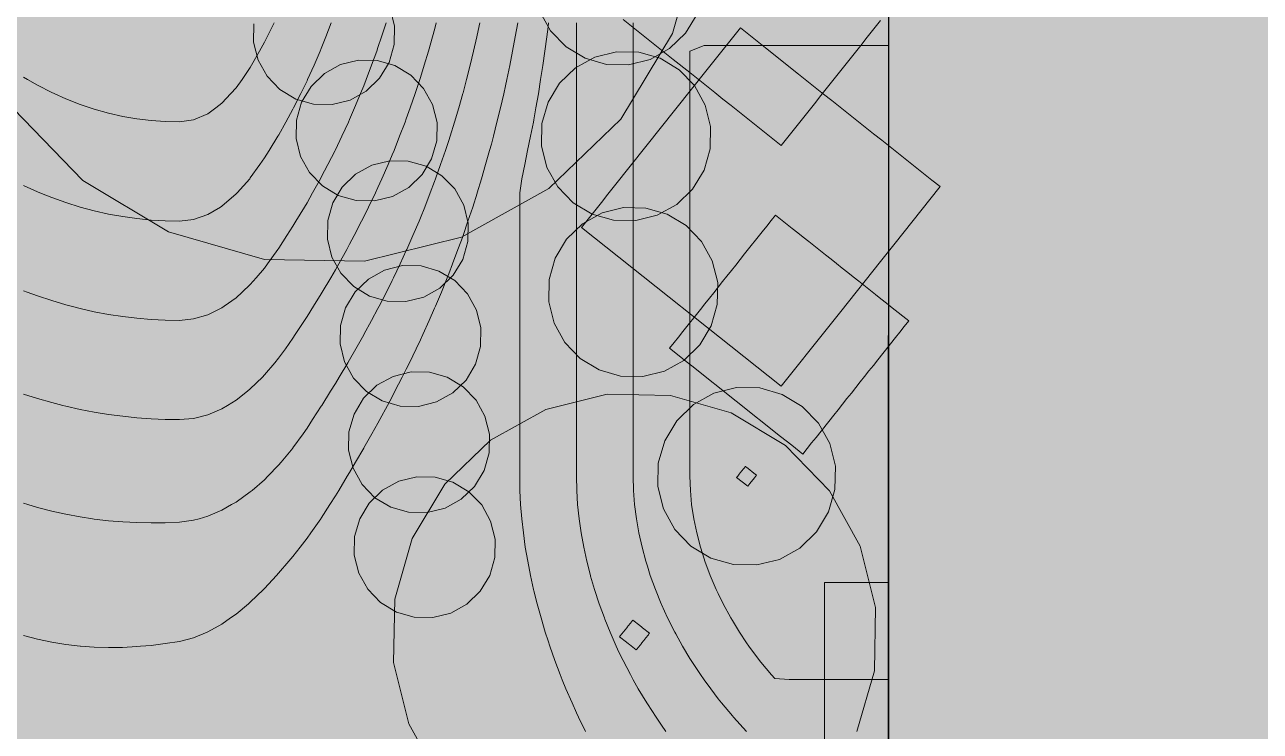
# Model space of a CAD drawing. Header units: millimetres. Extents: x -146962 to 322503, y -183624 to 284367.
# Drawn here: x 112504 to 121218, y 40599 to 45586 of the extents above; entities that cross this region are included whole.
import ezdxf

# ---------------------------------------------------------------- set-up
doc = ezdxf.new("R2010")
doc.units = ezdxf.units.MM
doc.layers.add('06_部屋の色', color=8, linetype='Continuous', lineweight=0)
doc.layers.add('30_敷地・外構', color=8, linetype='Continuous', lineweight=9)

msp = doc.modelspace()

# ---------------------------------------------------------------- hatches: boundary and pattern name
at = {"layer": '06_部屋の色', "true_color": 0xdde9cf}
msp.add_hatch(color=8, dxfattribs=at).paths.add_polyline_path([(83510.2, 29400.8), (83510.3, 31670.6), (83754.2, 32064.6), (83999.1, 32458.1), (84244.9, 32850.9), (84491.7, 33243.1), (84739.4, 33634.8), (84988.1, 34025.8), (85237.8, 34416.3), (85488.3, 34806.1), (85739.9, 35195.3), (85992.4, 35583.9), (86245.8, 35971.8), (86500.2, 36359.2), (86755.5, 36745.9), (87011.8, 37132), (87269, 37517.5), (87527.2, 37902.4), (87786.3, 38286.6), (88046.3, 38670.2), (88307.2, 39053.2), (88569.1, 39435.5), (88832, 39817.2), (89095.7, 40198.2), (89360.4, 40578.6), (89626, 40958.3), (89892.5, 41337.4), (90160, 41715.9), (90428.4, 42093.7), (90697.7, 42470.8), (90967.9, 42847.3), (91239, 43223.1), (91511.1, 43598.3), (91784.1, 43972.8), (92058, 44346.6), (92332.7, 44719.7), (92608.4, 45092.2), (92885.1, 45464), (93162.6, 45835.2), (93441, 46205.6), (93720.3, 46575.4), (94000.5, 46944.5), (94281.7, 47312.9), (94563.7, 47680.6), (94846.6, 48047.7), (95130.4, 48414), (95415.1, 48779.7), (95700.7, 49144.6), (95987.2, 49508.9), (96274.5, 49872.4), (96562.8, 50235.3), (96851.9, 50597.4), (97142, 50958.9), (97432.9, 51319.6), (97724.6, 51679.7), (98017.3, 52039), (98310.8, 52397.6), (98605.2, 52755.5), (98900.5, 53112.6), (99196.7, 53469.1), (99493.7, 53824.8), (99791.6, 54179.8), (100090.3, 54534), (100389.9, 54887.6), (100690.4, 55240.4), (100991.8, 55592.4), (101293.9, 55943.8), (101597, 56294.4), (101900.9, 56644.2), (102205.6, 56993.3), (102511.3, 57341.7), (102817.7, 57689.3), (103125, 58036.2), (103433.2, 58382.3), (103742.1, 58727.7), (104052, 59072.3), (104362.6, 59416.2), (104674.1, 59759.3), (104986.5, 60101.6), (105299.7, 60443.2), (105613.7, 60784), (105928.5, 61124.1), (106244.2, 61463.4), (106560.7, 61801.9), (106878, 62139.6), (107196.1, 62476.6), (107515.1, 62812.7), (107834.9, 63148.1), (108155.5, 63482.8), (108476.9, 63816.6), (108799.1, 64149.7), (109122.2, 64481.9), (109446, 64813.4), (109770.7, 65144.1), (110096.1, 65474), (110422.4, 65803.1), (110749.4, 66131.4), (111077.3, 66458.9), (111406, 66785.6), (111735.4, 67111.5), (112065.7, 67436.6), (112396.7, 67760.9), (112728.6, 68084.4), (113061.2, 68407.1), (113394.6, 68728.9), (113728.8, 69050), (114063.8, 69370.2), (114399.5, 69689.6), (114736, 70008.2), (115073.4, 70326), (115411.4, 70642.9), (115750.3, 70959.1), (116089.9, 71274.4), (116430.3, 71588.8), (116771.5, 71902.5), (117113.4, 72215.3), (117456.1, 72527.2), (117799.5, 72838.4), (118596.9, 72838.3), (118594.5, 29398.9)])
at = {"layer": '30_敷地・外構'}
h = msp.add_hatch(color=8, dxfattribs=at)
h.paths.add_polyline_path([(-146961.6, 100544.4), (-108819.6, 189229.7), (-89282.5, 219876.6), (-87725.3, 222013.2), (-1960, 282350.2), (173183.5, 284367.4), (239071.9, 242938.5), (278732.3, 206218.7), (322502.8, 161506.8), (317095.5, -23424.9), (276188, -120904.3), (271912.1, -124752.2), (168970.1, -173180.4), (164528.6, -174703.6), (127795.8, -180332.5), (116091.1, -181838.5), (95830.1, -183624.1), (64542, -179082.3), (39436.2, -174835.1), (16841.2, -169717.9), (9303, -167782.1), (-59261.4, -128452.9), (-89342.1, -103737.6), (-132033, -30896.2), (-136480.3, -13511.6), (-141643.2, 9224.3), (-142349.3, 13012)])
h.paths.add_polyline_path([(85594.8, 85406.7), (55599.4, 41400), (55600.1, 29403.2), (10600.1, 29406), (10598.4, 1220), (163595.7, 1210.5), (163597.5, 29396.5), (118597.5, 29399.3), (118600.6, 85401.9)], flags=0)
at = {"layer": '30_敷地・外構', "true_color": 0xcfe0b8}
for points in [[(113605.9, 49111.2), (114289.8, 49281.8), (114994.5, 49269.5), (115672.1, 49075.2), (116276.2, 48712.2), (116765.8, 48205.1), (117107.6, 47588.7), (117278.1, 46904.8), (117265.8, 46200), (117071.5, 45522.5), (116708.5, 44918.3), (116201.5, 44428.7), (115585, 44087), (114901.1, 43916.5), (114196.3, 43928.8), (113518.8, 44123.1), (112914.6, 44486.1), (112425, 44993.1), (112083.3, 45609.6), (111912.8, 46293.5), (111925.1, 46998.2), (112119.4, 47675.7), (112482.4, 48279.9), (112989.4, 48769.5)], [(116804.3, 46324.4), (116851, 46383.1), (116897.7, 46441.8), (116944.4, 46500.5), (116991, 46559.2), (117037.7, 46617.9), (117084.4, 46676.6), (117131.1, 46735.3), (117177.8, 46794), (117224.5, 46852.7), (117271.2, 46911.4), (117317.9, 46970.1), (117364.6, 47028.8), (117551.3, 47263.6), (117727.4, 47123.5), (117786.1, 47076.8), (117844.8, 47030.1), (117903.5, 46983.4), (117962.2, 46936.7), (118020.9, 46890), (118079.6, 46843.4), (118138.3, 46796.7), (118197, 46750), (118314.4, 46656.6), (118373.1, 46609.9), (118431.7, 46563.2), (118490.4, 46516.5), (118549.1, 46469.9), (118607.8, 46423.2), (118666.5, 46376.5), (118725.2, 46329.8), (118783.9, 46283.1), (118960, 46143), (118773.3, 45908.2), (118726.6, 45849.6), (118679.9, 45790.9), (118633.2, 45732.2), (118586.5, 45673.5), (118539.8, 45614.8), (118493.1, 45556.1), (118446.4, 45497.4), (118399.7, 45438.7), (118353.1, 45380), (118306.4, 45321.3), (118259.7, 45262.6), (118213, 45203.9), (118166.3, 45145.2), (118119.6, 45086.5), (118072.9, 45027.8), (118026.2, 44969.1), (117839.5, 44734.3), (117663.4, 44874.4), (117604.7, 44921.1), (117546, 44967.8), (117487.3, 45014.5), (117428.6, 45061.2), (117369.9, 45107.8), (117311.2, 45154.5), (117252.5, 45201.2), (117193.8, 45247.9), (117076.4, 45341.3), (117017.7, 45388), (116959, 45434.7), (116900.4, 45481.4), (116841.7, 45528), (116783, 45574.7), (116724.3, 45621.4), (116665.6, 45668.1), (116606.9, 45714.8), (116430.8, 45854.9), (116617.5, 46089.6), (116664.2, 46148.3), (116710.9, 46207), (116757.6, 46265.7)], [(116338.7, 46381.1), (116475.6, 46457), (116627.5, 46494.9), (116784, 46492.1), (116934.5, 46449), (117068.7, 46368.4), (117177.5, 46255.7), (117253.4, 46118.8), (117291.3, 45966.9), (117288.5, 45810.4), (117245.4, 45659.9), (117164.7, 45525.7), (117052.1, 45416.9), (116915.2, 45341), (116763.3, 45303.1), (116606.7, 45305.9), (116456.2, 45349), (116322.1, 45429.6), (116213.3, 45542.3), (116137.4, 45679.2), (116099.5, 45831.1), (116102.2, 45987.6), (116145.4, 46138.1), (116226, 46272.3)], [(114318.1, 45920.9), (114432.2, 45984.1), (114558.8, 46015.7), (114689.2, 46013.4), (114814.7, 45977.4), (114926.5, 45910.2), (115017.1, 45816.4), (115080.4, 45702.3), (115111.9, 45575.7), (115109.7, 45445.2), (115073.7, 45319.8), (115006.5, 45208), (114912.6, 45117.4), (114798.5, 45054.1), (114671.9, 45022.6), (114541.5, 45024.8), (114416.1, 45060.8), (114304.3, 45128), (114213.6, 45221.8), (114150.4, 45335.9), (114118.8, 45462.5), (114121.1, 45593), (114157, 45718.4), (114224.2, 45830.2)], [(117317.8, 45270.1), (117364.5, 45328.8), (117411.2, 45387.5), (117551.2, 45563.6), (117609.9, 45516.9), (117668.6, 45470.2), (117727.3, 45423.5), (117962.1, 45236.7), (118020.8, 45190), (118138.2, 45096.7), (118196.9, 45050), (118314.3, 44956.6), (118373, 44909.9), (118431.7, 44863.2), (118490.3, 44816.5), (118549, 44769.9), (118783.8, 44583.1), (118842.5, 44536.4), (118901.2, 44489.7), (118959.9, 44443), (118633.1, 44032.2), (118586.4, 43973.5), (118539.7, 43914.8), (118259.6, 43562.6), (118212.9, 43503.9), (118166.2, 43445.2), (117839.4, 43034.3), (116430.7, 44154.9), (116570.8, 44330.9), (116617.4, 44389.6), (116664.1, 44448.3)], [(114618.1, 45240.8), (114732.2, 45304.1), (114858.8, 45335.7), (114989.2, 45333.4), (115114.6, 45297.4), (115226.4, 45230.2), (115317.1, 45136.4), (115380.3, 45022.3), (115411.9, 44895.7), (115409.6, 44765.2), (115373.7, 44639.8), (115306.5, 44528), (115212.6, 44437.4), (115098.5, 44374.1), (114971.9, 44342.5), (114841.5, 44344.8), (114716, 44380.8), (114604.2, 44448), (114513.6, 44541.8), (114450.3, 44655.9), (114418.8, 44782.5), (114421, 44913), (114457, 45038.4), (114524.2, 45150.2)], [(116388.6, 45281.1), (116525.5, 45357), (116677.4, 45394.9), (116834, 45392.1), (116984.5, 45349), (117118.7, 45268.4), (117227.4, 45155.7), (117303.3, 45018.8), (117341.2, 44866.9), (117338.5, 44710.4), (117295.3, 44559.9), (117214.7, 44425.7), (117102.1, 44316.9), (116965.1, 44241), (116813.2, 44203.1), (116656.7, 44205.9), (116506.2, 44249), (116372, 44329.6), (116263.2, 44442.3), (116187.3, 44579.2), (116149.5, 44731.1), (116152.2, 44887.6), (116195.3, 45038.1), (116276, 45172.3)], [(114838, 44530.8), (114952.1, 44594.1), (115078.7, 44625.7), (115209.2, 44623.4), (115334.6, 44587.4), (115446.4, 44520.2), (115537, 44426.4), (115600.3, 44312.3), (115631.9, 44185.7), (115629.6, 44055.2), (115593.6, 43929.8), (115526.4, 43818), (115432.6, 43727.3), (115318.5, 43664.1), (115191.9, 43632.5), (115061.4, 43634.8), (114936, 43670.8), (114824.2, 43738), (114733.5, 43831.8), (114670.3, 43945.9), (114638.7, 44072.5), (114641, 44203), (114677, 44328.4), (114744.2, 44440.2)], [(116575.5, 44257), (116727.4, 44294.9), (116883.9, 44292.1), (117034.4, 44249), (117168.6, 44168.3), (117277.4, 44055.7), (117353.3, 43918.8), (117391.1, 43766.9), (117388.4, 43610.4), (117345.3, 43459.9), (117264.6, 43325.7), (117152, 43216.9), (117015.1, 43141), (116863.2, 43103.1), (116706.6, 43105.9), (116556.1, 43149), (116421.9, 43229.6), (116313.2, 43342.3), (116237.3, 43479.2), (116199.4, 43631.1), (116202.1, 43787.6), (116245.3, 43938.1), (116325.9, 44072.3), (116438.5, 44181.1)], [(117301.2, 43615.9), (117332.3, 43655.1), (117363.4, 43694.2), (117394.6, 43733.3), (117425.7, 43772.4), (117456.8, 43811.6), (117487.9, 43850.7), (117519.1, 43889.8), (117550.2, 43929), (117581.3, 43968.1), (117705.8, 44124.6), (117736.9, 44163.7), (117768.1, 44202.9), (117799.2, 44242), (117916.6, 44148.6), (117955.7, 44117.5), (117994.8, 44086.4), (118034, 44055.3), (118151.4, 43961.9), (118190.5, 43930.8), (118229.6, 43899.6), (118268.8, 43868.5), (118307.9, 43837.4), (118347, 43806.2), (118386.2, 43775.1), (118503.5, 43681.7), (118542.7, 43650.6), (118581.8, 43619.5), (118620.9, 43588.4), (118738.3, 43495), (118707.2, 43455.9), (118676.1, 43416.7), (118644.9, 43377.6), (118520.4, 43221.1), (118489.3, 43181.9), (118458.2, 43142.8), (118427.1, 43103.7), (118395.9, 43064.6), (118364.8, 43025.4), (118333.7, 42986.3), (118302.6, 42947.2), (118271.4, 42908), (118240.3, 42868.9), (118209.2, 42829.8), (118084.7, 42673.3), (118053.6, 42634.1), (118022.4, 42595), (117991.3, 42555.9), (117913, 42618.1), (117873.9, 42649.2), (117834.8, 42680.4), (117208.7, 43178.4), (117169.6, 43209.5), (117130.4, 43240.6), (117052.2, 43302.9), (117083.3, 43342), (117114.4, 43381.1), (117145.6, 43420.3), (117270.1, 43576.8)], [(114928, 43790.8), (115042.1, 43854.1), (115168.7, 43885.6), (115299.1, 43883.4), (115424.5, 43847.4), (115536.4, 43780.2), (115627, 43686.4), (115690.3, 43572.3), (115721.8, 43445.7), (115719.5, 43315.2), (115683.6, 43189.8), (115616.4, 43078), (115522.5, 42987.3), (115408.4, 42924.1), (115281.8, 42892.5), (115151.4, 42894.8), (115026, 42930.8), (114914.1, 42998), (114823.5, 43091.8), (114760.3, 43205.9), (114728.7, 43332.5), (114731, 43463), (114766.9, 43588.4), (114834.1, 43700.2)], [(114987.9, 43040.8), (115102, 43104.1), (115228.6, 43135.6), (115359.1, 43133.4), (115484.5, 43097.4), (115596.3, 43030.2), (115687, 42936.4), (115750.2, 42822.2), (115781.8, 42695.7), (115779.5, 42565.2), (115743.5, 42439.8), (115676.3, 42328), (115582.5, 42237.3), (115468.4, 42174.1), (115341.8, 42142.5), (115211.3, 42144.8), (115085.9, 42180.8), (114974.1, 42248), (114883.5, 42341.8), (114820.2, 42455.9), (114788.6, 42582.5), (114790.9, 42713), (114826.9, 42838.4), (114894.1, 42950.2)], [(116178.4, 42870), (116611.6, 42978), (117057.9, 42970.2), (117487, 42847.2), (117869.6, 42617.3), (118179.7, 42296.1), (118396.1, 41905.7), (118504.1, 41472.6), (118496.4, 41026.2), (118373.3, 40597.1), (118143.4, 40214.5), (117822.3, 39904.4), (117431.9, 39688), (116998.7, 39580), (116552.4, 39587.8), (116123.3, 39710.8), (115740.6, 39940.7), (115430.5, 40261.8), (115214.1, 40652.3), (115106.1, 41085.4), (115113.9, 41531.8), (115237, 41960.9), (115466.9, 42343.5), (115788, 42653.6)], [(117220.5, 42905.4), (117364.3, 42985.1), (117523.9, 43024.9), (117688.3, 43022), (117846.4, 42976.7), (117987.4, 42892), (118101.6, 42773.7), (118181.4, 42629.8), (118221.1, 42470.3), (118218.3, 42305.8), (118172.9, 42147.7), (118088.2, 42006.8), (117969.9, 41892.5), (117826.1, 41812.8), (117666.5, 41773), (117502.1, 41775.9), (117344, 41821.2), (117203, 41905.9), (117088.8, 42024.2), (117009, 42168.1), (116969.2, 42327.6), (116972.1, 42492.1), (117017.4, 42650.2), (117102.2, 42791.1)], [(117543.1, 42413.8), (117545.7, 42417), (117548.3, 42420.3), (117563.8, 42439.9), (117566.4, 42443.1), (117569, 42446.4), (117579.4, 42459.4), (117582, 42462.7), (117582.9, 42463.8), (117584.6, 42465.9), (117587.2, 42469.2), (117590.5, 42466.6), (117593.7, 42464), (117658.9, 42412.1), (117662.2, 42409.6), (117665.5, 42407), (117662.9, 42403.7), (117660.3, 42400.4), (117657.7, 42397.2), (117655.1, 42393.9), (117652.5, 42390.7), (117649.9, 42387.4), (117618.8, 42348.3), (117616.2, 42345), (117613.6, 42341.7), (117611, 42338.5), (117608.4, 42335.2), (117605.8, 42332), (117603.2, 42328.7), (117524.9, 42390.9), (117527.4, 42394), (117529.3, 42396.4), (117530.1, 42397.5), (117532.7, 42400.7)], [(115027.9, 42300.8), (115142, 42364.1), (115268.6, 42395.6), (115399, 42393.4), (115524.5, 42357.4), (115636.3, 42290.2), (115726.9, 42196.4), (115790.2, 42082.2), (115821.7, 41955.7), (115819.5, 41825.2), (115783.5, 41699.8), (115716.3, 41588), (115622.4, 41497.3), (115508.3, 41434.1), (115381.7, 41402.5), (115251.3, 41404.8), (115125.9, 41440.8), (115014.1, 41508), (114923.4, 41601.8), (114860.2, 41715.9), (114828.6, 41842.5), (114830.9, 41972.9), (114866.8, 42098.4), (114934, 42210.2)], [(116707.5, 41276.8), (116711.4, 41281.7), (116715.3, 41286.6), (116719.2, 41291.4), (116723.1, 41296.3), (116727, 41301.2), (116730.9, 41306.1), (116734.8, 41311), (116738.7, 41315.9), (116742.5, 41320.8), (116746.4, 41325.7), (116750.3, 41330.6), (116754.2, 41335.5), (116758.1, 41340.4), (116762, 41345.2), (116765.9, 41350.1), (116769.8, 41355), (116773.7, 41359.9), (116777.6, 41364.8), (116781.5, 41369.7), (116785.3, 41374.6), (116789.2, 41379.5), (116793.1, 41384.4), (116842, 41345.5), (116846.9, 41341.6), (116851.8, 41337.7), (116856.7, 41333.8), (116861.6, 41329.9), (116910.5, 41291), (116906.6, 41286.1), (116902.7, 41281.2), (116898.8, 41276.3), (116895, 41271.4), (116891.1, 41266.5), (116887.2, 41261.7), (116883.3, 41256.8), (116879.4, 41251.9), (116875.5, 41247), (116871.6, 41242.1), (116867.7, 41237.2), (116863.8, 41232.3), (116859.9, 41227.4), (116856, 41222.5), (116852.2, 41217.6), (116848.3, 41212.7), (116844.4, 41207.9), (116840.5, 41203), (116836.6, 41198.1), (116832.7, 41193.2), (116828.8, 41188.3), (116824.9, 41183.4), (116821, 41178.5), (116817.1, 41173.6), (116768.2, 41212.5), (116763.3, 41216.4), (116758.4, 41220.3), (116753.6, 41224.2), (116748.7, 41228.1), (116699.8, 41267), (116703.6, 41271.9)]]:
    msp.add_hatch(color=8, dxfattribs=at).paths.add_polyline_path(points)

# ---------------------------------------------------------------- linework, layer by layer
at = {"layer": '30_敷地・外構'}
for points in [[(85594.8, 85406.7), (55599.4, 41400), (55600.1, 29403.2), (10600.1, 29406), (10598.4, 1220), (163595.7, 1210.5), (163597.5, 29396.5), (118597.5, 29399.3), (118600.6, 85401.9), (85594.8, 85406.7)], [(118597.6, 85398.9), (118594.5, 29396.3), (55603.1, 29400.2), (55602.4, 41399.1), (85596.4, 85403.7), (118597.6, 85398.9)], [(113605.9, 49111.2), (114289.8, 49281.8), (114994.5, 49269.5), (115672.1, 49075.2), (116276.2, 48712.2), (116765.8, 48205.1), (117107.6, 47588.7), (117278.1, 46904.8), (117265.8, 46200), (117071.5, 45522.5), (116708.5, 44918.3), (116201.5, 44428.7), (115585, 44087), (114901.1, 43916.5), (114196.3, 43928.8), (113518.8, 44123.1), (112914.6, 44486.1), (112425, 44993.1)], [(115080.4, 45702.3), (115111.9, 45575.7), (115109.7, 45445.2), (115073.7, 45319.8), (115006.5, 45208), (114912.6, 45117.4), (114798.5, 45054.1), (114671.9, 45022.6), (114541.5, 45024.8), (114416.1, 45060.8), (114304.3, 45128), (114213.6, 45221.8), (114150.4, 45335.9), (114118.8, 45462.5), (114121.1, 45593)], [(117245.4, 45659.9), (117164.7, 45525.7), (117052.1, 45416.9), (116915.2, 45341), (116763.3, 45303.1), (116606.7, 45305.9), (116456.2, 45349), (116322.1, 45429.6), (116213.3, 45542.3), (116137.4, 45679.2)], [(115982.1, 45599), (115964, 45499), (115945.1, 45399), (115925.3, 45299), (115904.7, 45199), (115895.3, 45155.4), (115882.6, 45099), (115859.2, 44999), (115834.9, 44899), (115809.8, 44799.1), (115795.3, 44743.5), (115783.2, 44699.1), (115754.9, 44599.1), (115725.8, 44499.1), (115695.9, 44399.1), (115695.3, 44397.3), (115663.5, 44299.1), (115630.3, 44199.1), (115596.2, 44099.1), (115595.3, 44096.4), (115559.6, 43999.1), (115522.2, 43899.1), (115495.3, 43828.6), (115483.4, 43799.1), (115442.5, 43699.1), (115400.9, 43599.1), (115395.3, 43585.8), (115356.8, 43499.1), (115311.9, 43399.1), (115295.2, 43362.6), (115265, 43299.1), (115216.8, 43199.1), (115195.2, 43154.9), (115166.9, 43099.1), (115115.6, 42999.1), (115095.2, 42959.5), (115062.8, 42899.1), (115008.8, 42799.1), (114995.2, 42774), (114953.1, 42699.1), (114896.6, 42599.1), (114895.2, 42596.6), (114838.2, 42499.1), (114795.2, 42425.7), (114779.1, 42399.1), (114718.6, 42299.1), (114695.2, 42260.3), (114656.7, 42199.1), (114595.2, 42102.6), (114592.7, 42099.1), (114521.8, 41999.1), (114495.2, 41961.8), (114446.3, 41899.1), (114395.2, 41832.8), (114366.5, 41799.1), (114295.2, 41714.1), (114281, 41699.1), (114195.2, 41606.5), (114187.4, 41599.1), (114095.1, 41510.5), (114081.4, 41499.1), (113995.1, 41426.8), (113955.2, 41399.2), (113895.1, 41356.5), (113795.1, 41300.5), (113791.8, 41299.2), (113695.1, 41259.1), (113595.1, 41233.8), (113495.1, 41218.3), (113395.1, 41205.8), (113321.8, 41199.2), (113295.1, 41196.7), (113195.1, 41191.1), (113095.1, 41189.6), (112995.1, 41192.2), (112898.2, 41199.2), (112895.1, 41199.4), (112795.1, 41211.1), (112695.1, 41227.7), (112595.1, 41249.3), (112495.1, 41276.2)], [(115713.8, 45599.1), (115695.4, 45511.4), (115692.6, 45499.1), (115669.5, 45399.1), (115645.2, 45299.1), (115620, 45199.1), (115595.3, 45105.1), (115593.7, 45099.1), (115565.1, 44999.1), (115535.4, 44899.1), (115504.7, 44799.1), (115495.3, 44769.4), (115471.9, 44699.1), (115437.6, 44599.1), (115402.3, 44499.1), (115395.3, 44479.9), (115364.6, 44399.1), (115325.5, 44299.1), (115295.3, 44223.6), (115285, 44199.1), (115242.2, 44099.1), (115198.5, 43999.1), (115195.3, 43991.9), (115152.1, 43899.1), (115104.7, 43799.1), (115095.3, 43779.6), (115054.9, 43699.1), (115004, 43599.1), (114995.3, 43582.2), (114950.8, 43499.1), (114896.5, 43399.1), (114895.3, 43396.8), (114839.8, 43299.1), (114795.2, 43221.2), (114782.1, 43199.1), (114722.5, 43099.1), (114695.2, 43053.6), (114661.4, 42999.1), (114599.1, 42899.1), (114595.2, 42893), (114534.6, 42799.1), (114495.2, 42738.4), (114467.8, 42699.1), (114396.1, 42599.1), (114395.2, 42597.8), (114313.9, 42499.1), (114295.2, 42476.9), (114219.9, 42399.1), (114195.2, 42374.1), (114107.6, 42299.1), (114095.2, 42288.5), (113995.2, 42217.3), (113963.2, 42199.2), (113895.2, 42159.7), (113795.2, 42116.5), (113733.6, 42099.2), (113695.2, 42088.1), (113595.2, 42075.1), (113495.2, 42071.4), (113395.2, 42070.4), (113295.2, 42072.4), (113195.2, 42077.4), (113095.2, 42085.6), (112995.2, 42097.3), (112982.6, 42099.2), (112895.2, 42112.2), (112795.2, 42130.7), (112695.2, 42152.9), (112595.2, 42178.9), (112527, 42199.2), (112495.2, 42208.6)], [(115405.9, 45599.1), (115395.4, 45558.1), (115379.4, 45499.1), (115351.2, 45399.1), (115321.8, 45299.1), (115295.4, 45213), (115290.9, 45199.1), (115257.6, 45099.1), (115223, 44999.1), (115195.3, 44921.6), (115186.9, 44899.1), (115148.4, 44799.1), (115108.7, 44699.1), (115095.3, 44666.5), (115066.6, 44599.1), (115022.9, 44499.1), (114995.3, 44437.7), (114977.3, 44399.1), (114929.6, 44299.1), (114895.3, 44229), (114880.2, 44199.1), (114828.5, 44099.1), (114795.3, 44036.1), (114775.1, 43999.1), (114719.6, 43899.1), (114695.3, 43855.9), (114662.1, 43799.1), (114602.9, 43699.1), (114595.3, 43686.3), (114541.2, 43599.1), (114495.3, 43525.9), (114477.8, 43499.1), (114412.1, 43399.1), (114395.3, 43373.7), (114342.7, 43299.1), (114295.2, 43233.2), (114267.1, 43199.1), (114195.2, 43114.2), (114180.2, 43099.1), (114095.2, 43015.8), (114074.5, 42999.1), (113995.2, 42936.7), (113933.6, 42899.2), (113895.2, 42876.1), (113795.2, 42833.2), (113695.2, 42807.7), (113595.2, 42799.2), (113595.2, 42799.2), (113595.2, 42799.2), (113495.2, 42800.6), (113395.2, 42805), (113295.2, 42812.3), (113195.2, 42822.6), (113095.2, 42835.8), (112995.2, 42852), (112895.2, 42871.2), (112795.2, 42893.4), (112772.2, 42899.2), (112695.2, 42918.7), (112595.2, 42947.2), (112495.2, 42978.8)], [(115052.3, 45599.1), (115020.3, 45499.1), (114995.4, 45425), (114986.4, 45399.1), (114950.3, 45299.1), (114912.6, 45199.1), (114895.3, 45155), (114872.8, 45099.1), (114830.9, 44999.1), (114795.3, 44917.2), (114787.2, 44899.1), (114741, 44799.1), (114695.3, 44703.6), (114693.1, 44699.1), (114642.5, 44599.1), (114595.3, 44508.9), (114590, 44499.1), (114534.7, 44399.1), (114495.3, 44329.6), (114477.3, 44299.1), (114417.1, 44199.1), (114395.3, 44163.5), (114354, 44099.1), (114295.3, 44009.2), (114288.3, 43999.1), (114217.5, 43899.1), (114195.3, 43868.6), (114136.3, 43799.1), (114095.3, 43752.2), (114038.7, 43699.1), (113995.3, 43659.4), (113910.5, 43599.2), (113895.3, 43588.5), (113795.3, 43538.7), (113695.3, 43509), (113595.3, 43499.2), (113595.3, 43499.2), (113595.3, 43499.2), (113495.3, 43500.9), (113395.3, 43506), (113295.3, 43514.4), (113195.3, 43526.3), (113095.3, 43541.7), (112995.3, 43560.5), (112895.3, 43582.8), (112831.9, 43599.2), (112795.3, 43608.7), (112695.3, 43638.3), (112595.3, 43671.6), (112520.7, 43699.2), (112495.3, 43708.7)], [(114666.1, 45599.1), (114627.9, 45499.1), (114595.4, 45418.2), (114587.5, 45399.1), (114544.6, 45299.1), (114499.4, 45199.1), (114495.4, 45190.4), (114451.3, 45099.1), (114400.7, 44999.1), (114395.3, 44988.8), (114346.6, 44899.1), (114295.3, 44808.4), (114289.8, 44799.1), (114228.6, 44699.1), (114195.3, 44646.2), (114163, 44599.1), (114095.3, 44504), (114091.2, 44499.1), (114002.6, 44399.2), (113995.3, 44391.2), (113895.3, 44305.9), (113884.2, 44299.2), (113795.3, 44246.2), (113695.3, 44210.9), (113595.3, 44199.2), (113595.3, 44199.2), (113595.3, 44199.2), (113495.3, 44201.2), (113395.3, 44207.2), (113295.3, 44217.3), (113195.3, 44231.5), (113095.3, 44249.8), (112995.3, 44272.3), (112895.3, 44299), (112894.7, 44299.2), (112795.3, 44330.2), (112695.3, 44365.8), (112611.9, 44399.2), (112595.3, 44406), (112495.3, 44451)], [(114262.5, 45599.1), (114214, 45499.1), (114195.4, 45462.3), (114161.1, 45399.1), (114104.1, 45299.1), (114095.4, 45284.3), (114037.7, 45199.1), (113995.3, 45139.5), (113958.7, 45099.2), (113895.3, 45031.9), (113852, 44999.2), (113795.3, 44957.4), (113695.3, 44913.6), (113595.3, 44899.2), (113595.3, 44899.2), (113595.3, 44899.2), (113495.3, 44901.7), (113395.3, 44909.1), (113295.3, 44921.6), (113195.3, 44939.1), (113095.3, 44961.8), (112995.3, 44989.8), (112967, 44999.2), (112895.3, 45023.3), (112795.3, 45062.3), (112712.9, 45099.2), (112695.3, 45107.2), (112595.3, 45158.4), (112523.8, 45199.2), (112495.4, 45215.9)], [(116198.7, 45599), (116195.4, 45571), (116185.9, 45499), (116172, 45399), (116157.5, 45299), (116142.3, 45199), (116126.4, 45099), (116109.9, 44999), (116095.3, 44915), (116092.2, 44899), (116071.7, 44799), (116050.5, 44699), (116030.5, 44599), (116009.8, 44499), (115995.3, 44399), (115995.3, 44399), (115995.3, 44299), (115995.3, 44199), (115995.3, 44099), (115995.3, 43999), (115995.3, 43899), (115995.3, 43799), (115995.3, 43699), (115995.3, 43599), (115995.3, 43499), (115995.3, 43399), (115995.2, 43299), (115995.2, 43199), (115995.2, 43099), (115995.2, 42999), (115995.2, 42899), (115995.2, 42799), (115995.2, 42699), (115995.2, 42599), (115995.2, 42499), (115995.2, 42399), (115995.2, 42399), (115996.8, 42299), (116001.7, 42199), (116009.7, 42099), (116020.8, 41999), (116034.7, 41899), (116051.5, 41799), (116071, 41699), (116093.2, 41599), (116095.2, 41591.2), (116118.1, 41499), (116145.6, 41399), (116175.6, 41299), (116195.1, 41238.5), (116208.2, 41199), (116243.3, 41099), (116281, 40999), (116295.1, 40963.4), (116321.3, 40899), (116364.2, 40799), (116395.1, 40730.6), (116409.9, 40699), (116458.4, 40599)], [(116395.4, 45599), (116395.4, 45499), (116395.4, 45399), (116395.4, 45299), (116395.4, 45199), (116395.3, 45099), (116395.3, 44999), (116395.3, 44899), (116395.3, 44799), (116395.3, 44699), (116395.3, 44599), (116395.3, 44499), (116395.3, 44399), (116395.3, 44299), (116395.3, 44199), (116395.3, 44099), (116395.3, 43999), (116395.3, 43899), (116395.3, 43799), (116395.3, 43699), (116395.3, 43599), (116395.3, 43499), (116395.3, 43399), (116395.2, 43299), (116395.2, 43199), (116395.2, 43099), (116395.2, 42999), (116395.2, 42899), (116395.2, 42799), (116395.2, 42699), (116395.2, 42599), (116395.2, 42499), (116395.2, 42399), (116395.2, 42399), (116397.3, 42299), (116403.6, 42199), (116413.9, 42099), (116428.2, 41999), (116446.2, 41899), (116468, 41799), (116493.5, 41699), (116495.2, 41693.3), (116522.7, 41599), (116555.5, 41499), (116592, 41399), (116595.1, 41391), (116632.2, 41299), (116676.1, 41199), (116695.1, 41158.6), (116723.9, 41099), (116775.7, 40999), (116795.1, 40963.4), (116831.5, 40899), (116891.7, 40799), (116895.1, 40793.6), (116956.5, 40699), (116995.1, 40642.6), (117026.1, 40599)], [(118539.8, 45614.8), (118493.1, 45556.1), (118446.4, 45497.4), (118399.7, 45438.7), (118353.1, 45380), (118306.4, 45321.3), (118259.7, 45262.6), (118213, 45203.9), (118166.3, 45145.2), (118119.6, 45086.5), (118072.9, 45027.8), (118026.2, 44969.1), (117839.5, 44734.3), (117663.4, 44874.4), (117604.7, 44921.1), (117546, 44967.8), (117487.3, 45014.5), (117428.6, 45061.2), (117369.9, 45107.8), (117311.2, 45154.5), (117252.5, 45201.2), (117193.8, 45247.9), (117076.4, 45341.3), (117017.7, 45388), (116959, 45434.7), (116900.4, 45481.4), (116841.7, 45528), (116783, 45574.7), (116724.3, 45621.4)], [(116795.4, 45599), (116795.4, 45499), (116795.4, 45399), (116795.4, 45299), (116795.4, 45199), (116795.3, 45099), (116795.3, 44999), (116795.3, 44899), (116795.3, 44799), (116795.3, 44699), (116795.3, 44599), (116795.3, 44499), (116795.3, 44399), (116795.3, 44299), (116795.3, 44199), (116795.3, 44099), (116795.3, 43999), (116795.3, 43899), (116795.3, 43799), (116795.3, 43699), (116795.3, 43599), (116795.3, 43499), (116795.3, 43399), (116795.2, 43299), (116795.2, 43199), (116795.2, 43099), (116795.2, 42999), (116795.2, 42899), (116795.2, 42799), (116795.2, 42699), (116795.2, 42599), (116795.2, 42499), (116795.2, 42399), (116795.2, 42399), (116797.8, 42299), (116805.5, 42199), (116818.1, 42099), (116835.6, 41999), (116857.7, 41899), (116884.6, 41799), (116895.2, 41765), (116916, 41699), (116952.2, 41599), (116992.9, 41499), (116995.1, 41494), (117038.4, 41399), (117088.8, 41299), (117095.1, 41287.2), (117144, 41199), (117195.1, 41114.1), (117204.5, 41099), (117270.3, 40999), (117295.1, 40963.5), (117341.7, 40899), (117395.1, 40829.3), (117419.2, 40799), (117495.1, 40708.2), (117503.1, 40699), (117593.9, 40599)], [(117317.8, 45270.1), (117364.5, 45328.8), (117411.2, 45387.5), (117551.2, 45563.6), (117609.9, 45516.9), (117668.6, 45470.2), (117727.3, 45423.5), (117962.1, 45236.7), (118020.8, 45190), (118138.2, 45096.7), (118196.9, 45050), (118314.3, 44956.6), (118373, 44909.9), (118431.7, 44863.2), (118490.3, 44816.5), (118549, 44769.9), (118783.8, 44583.1), (118842.5, 44536.4), (118901.2, 44489.7), (118959.9, 44443), (118633.1, 44032.2), (118586.4, 43973.5), (118539.7, 43914.8), (118259.6, 43562.6), (118212.9, 43503.9), (118166.2, 43445.2), (117839.4, 43034.3), (116430.7, 44154.9), (116570.8, 44330.9), (116617.4, 44389.6), (116664.1, 44448.3), (117317.8, 45270.1)], [(118595.4, 45440), (118495.4, 45440), (118395.4, 45440), (118295.4, 45440.1), (118195.4, 45440.1), (118095.4, 45440.1), (117995.4, 45440.1), (117895.4, 45440.1), (117795.4, 45440.1), (117695.4, 45440.1), (117595.4, 45440.1), (117495.4, 45440.1), (117395.4, 45440.1), (117295.4, 45440.1), (117195.4, 45399), (117195.4, 45399), (117195.4, 45299), (117195.4, 45199), (117195.3, 45099), (117195.3, 44999), (117195.3, 44899), (117195.3, 44799), (117195.3, 44699), (117195.3, 44599), (117195.3, 44499), (117195.3, 44399), (117195.3, 44299), (117195.3, 44199), (117195.3, 44099), (117195.3, 43999), (117195.3, 43899), (117195.3, 43799), (117195.3, 43699), (117195.3, 43599), (117195.3, 43499), (117195.3, 43399), (117195.2, 43299), (117195.2, 43199), (117195.2, 43099), (117195.2, 42999), (117195.2, 42899), (117195.2, 42799), (117195.2, 42699), (117195.2, 42599), (117195.2, 42499), (117195.2, 42399), (117195.2, 42399), (117198.3, 42299), (117207.4, 42199), (117222.3, 42099), (117243, 41999), (117269.3, 41899), (117295.2, 41817.5), (117301.1, 41799), (117338.6, 41699), (117381.6, 41599), (117395.2, 41570.8), (117430.3, 41499), (117484.9, 41399), (117495.1, 41381.6), (117545.3, 41299), (117595.1, 41223.7), (117612, 41199), (117685, 41098.9), (117695.1, 41086), (117771.5, 40998.9), (117795.1, 40970.8), (117895.1, 40963.7), (117995.1, 40963.7), (118095.1, 40963.7), (118195.1, 40963.7), (118295.1, 40963.7), (118395.1, 40963.7), (118495.1, 40963.7), (118595.1, 40963.7)], [(114618.1, 45240.8), (114732.2, 45304.1), (114858.8, 45335.7), (114989.2, 45333.4), (115114.6, 45297.4), (115226.4, 45230.2), (115317.1, 45136.4), (115380.3, 45022.3), (115411.9, 44895.7), (115409.6, 44765.2), (115373.7, 44639.8), (115306.5, 44528), (115212.6, 44437.4), (115098.5, 44374.1), (114971.9, 44342.5), (114841.5, 44344.8), (114716, 44380.8), (114604.2, 44448), (114513.6, 44541.8), (114450.3, 44655.9), (114418.8, 44782.5), (114421, 44913), (114457, 45038.4), (114524.2, 45150.2), (114618.1, 45240.8)], [(116388.6, 45281.1), (116525.5, 45357), (116677.4, 45394.9), (116834, 45392.1), (116984.5, 45349), (117118.7, 45268.4), (117227.4, 45155.7), (117303.3, 45018.8), (117341.2, 44866.9), (117338.5, 44710.4), (117295.3, 44559.9), (117214.7, 44425.7), (117102.1, 44316.9), (116965.1, 44241), (116813.2, 44203.1), (116656.7, 44205.9), (116506.2, 44249), (116372, 44329.6), (116263.2, 44442.3), (116187.3, 44579.2), (116149.5, 44731.1), (116152.2, 44887.6), (116195.3, 45038.1), (116276, 45172.3), (116388.6, 45281.1)], [(114838, 44530.8), (114952.1, 44594.1), (115078.7, 44625.7), (115209.2, 44623.4), (115334.6, 44587.4), (115446.4, 44520.2), (115537, 44426.4), (115600.3, 44312.3), (115631.9, 44185.7), (115629.6, 44055.2), (115593.6, 43929.8), (115526.4, 43818), (115432.6, 43727.3), (115318.5, 43664.1), (115191.9, 43632.5), (115061.4, 43634.8), (114936, 43670.8), (114824.2, 43738), (114733.5, 43831.8), (114670.3, 43945.9), (114638.7, 44072.5), (114641, 44203), (114677, 44328.4), (114744.2, 44440.2), (114838, 44530.8)], [(116575.5, 44257), (116727.4, 44294.9), (116883.9, 44292.1), (117034.4, 44249), (117168.6, 44168.3), (117277.4, 44055.7), (117353.3, 43918.8), (117391.1, 43766.9), (117388.4, 43610.4), (117345.3, 43459.9), (117264.6, 43325.7), (117152, 43216.9), (117015.1, 43141), (116863.2, 43103.1), (116706.6, 43105.9), (116556.1, 43149), (116421.9, 43229.6), (116313.2, 43342.3), (116237.3, 43479.2), (116199.4, 43631.1), (116202.1, 43787.6), (116245.3, 43938.1), (116325.9, 44072.3), (116438.5, 44181.1), (116575.5, 44257)], [(117301.2, 43615.9), (117332.3, 43655.1), (117363.4, 43694.2), (117394.6, 43733.3), (117425.7, 43772.4), (117456.8, 43811.6), (117487.9, 43850.7), (117519.1, 43889.8), (117550.2, 43929), (117581.3, 43968.1), (117705.8, 44124.6), (117736.9, 44163.7), (117768.1, 44202.9), (117799.2, 44242), (117916.6, 44148.6), (117955.7, 44117.5), (117994.8, 44086.4), (118034, 44055.3), (118151.4, 43961.9), (118190.5, 43930.8), (118229.6, 43899.6), (118268.8, 43868.5), (118307.9, 43837.4), (118347, 43806.2), (118386.2, 43775.1), (118503.5, 43681.7), (118542.7, 43650.6), (118581.8, 43619.5), (118620.9, 43588.4), (118738.3, 43495), (118707.2, 43455.9), (118676.1, 43416.7), (118644.9, 43377.6), (118520.4, 43221.1), (118489.3, 43181.9), (118458.2, 43142.8), (118427.1, 43103.7), (118395.9, 43064.6), (118364.8, 43025.4), (118333.7, 42986.3), (118302.6, 42947.2), (118271.4, 42908), (118240.3, 42868.9), (118209.2, 42829.8), (118084.7, 42673.3), (118053.6, 42634.1), (118022.4, 42595), (117991.3, 42555.9), (117913, 42618.1), (117873.9, 42649.2), (117834.8, 42680.4), (117208.7, 43178.4), (117169.6, 43209.5), (117130.4, 43240.6), (117052.2, 43302.9), (117083.3, 43342), (117114.4, 43381.1), (117145.6, 43420.3), (117270.1, 43576.8), (117301.2, 43615.9)], [(114928, 43790.8), (115042.1, 43854.1), (115168.7, 43885.6), (115299.1, 43883.4), (115424.5, 43847.4), (115536.4, 43780.2), (115627, 43686.4), (115690.3, 43572.3), (115721.8, 43445.7), (115719.5, 43315.2), (115683.6, 43189.8), (115616.4, 43078), (115522.5, 42987.3), (115408.4, 42924.1), (115281.8, 42892.5), (115151.4, 42894.8), (115026, 42930.8), (114914.1, 42998), (114823.5, 43091.8), (114760.3, 43205.9), (114728.7, 43332.5), (114731, 43463), (114766.9, 43588.4), (114834.1, 43700.2), (114928, 43790.8)], [(114987.9, 43040.8), (115102, 43104.1), (115228.6, 43135.6), (115359.1, 43133.4), (115484.5, 43097.4), (115596.3, 43030.2), (115687, 42936.4), (115750.2, 42822.2), (115781.8, 42695.7), (115779.5, 42565.2), (115743.5, 42439.8), (115676.3, 42328), (115582.5, 42237.3), (115468.4, 42174.1), (115341.8, 42142.5), (115211.3, 42144.8), (115085.9, 42180.8), (114974.1, 42248), (114883.5, 42341.8), (114820.2, 42455.9), (114788.6, 42582.5), (114790.9, 42713), (114826.9, 42838.4), (114894.1, 42950.2), (114987.9, 43040.8)], [(116178.4, 42870), (116611.6, 42978), (117057.9, 42970.2), (117487, 42847.2), (117869.6, 42617.3), (118179.7, 42296.1), (118396.1, 41905.7), (118504.1, 41472.6), (118496.4, 41026.2), (118373.3, 40597.1)], [(117220.5, 42905.4), (117364.3, 42985.1), (117523.9, 43024.9), (117688.3, 43022), (117846.4, 42976.7), (117987.4, 42892), (118101.6, 42773.7), (118181.4, 42629.8), (118221.1, 42470.3), (118218.3, 42305.8), (118172.9, 42147.7), (118088.2, 42006.8), (117969.9, 41892.5), (117826.1, 41812.8), (117666.5, 41773), (117502.1, 41775.9), (117344, 41821.2), (117203, 41905.9), (117088.8, 42024.2), (117009, 42168.1), (116969.2, 42327.6), (116972.1, 42492.1), (117017.4, 42650.2), (117102.2, 42791.1), (117220.5, 42905.4)], [(115430.5, 40261.8), (115214.1, 40652.3), (115106.1, 41085.4), (115113.9, 41531.8), (115237, 41960.9), (115466.9, 42343.5), (115788, 42653.6), (116178.4, 42870)], [(117543.1, 42413.8), (117545.7, 42417), (117548.3, 42420.3), (117563.8, 42439.9), (117566.4, 42443.1), (117569, 42446.4), (117579.4, 42459.4), (117582, 42462.7), (117582.9, 42463.8), (117584.6, 42465.9), (117587.2, 42469.2), (117590.5, 42466.6), (117593.7, 42464), (117658.9, 42412.1), (117662.2, 42409.6), (117665.5, 42407), (117662.9, 42403.7), (117660.3, 42400.4), (117657.7, 42397.2), (117655.1, 42393.9), (117652.5, 42390.7), (117649.9, 42387.4), (117618.8, 42348.3), (117616.2, 42345), (117613.6, 42341.7), (117611, 42338.5), (117608.4, 42335.2), (117605.8, 42332), (117603.2, 42328.7), (117524.9, 42390.9), (117527.4, 42394), (117529.3, 42396.4), (117530.1, 42397.5), (117532.7, 42400.7), (117543.1, 42413.8)], [(115027.9, 42300.8), (115142, 42364.1), (115268.6, 42395.6), (115399, 42393.4), (115524.5, 42357.4), (115636.3, 42290.2), (115726.9, 42196.4), (115790.2, 42082.2), (115821.7, 41955.7), (115819.5, 41825.2), (115783.5, 41699.8), (115716.3, 41588), (115622.4, 41497.3), (115508.3, 41434.1), (115381.7, 41402.5), (115251.3, 41404.8), (115125.9, 41440.8), (115014.1, 41508), (114923.4, 41601.8), (114860.2, 41715.9), (114828.6, 41842.5), (114830.9, 41972.9), (114866.8, 42098.4), (114934, 42210.2), (115027.9, 42300.8)], [(118145.1, 40805.2), (118145.1, 40914.5), (118145.1, 41023.9), (118145.1, 41133.3), (118145.1, 41242.7), (118145.1, 41349.1), (118145.1, 41352), (118145.1, 41353.6), (118145.1, 41461.4), (118145.1, 41514.1), (118145.2, 41570.8), (118145.2, 41648.9), (118595.2, 41648.9), (118595.2, 41570.8), (118595.1, 41499.6), (118595.1, 41461.4), (118595.1, 41402.5), (118595.1, 41352), (118595.1, 41242.6), (118595.1, 41233.6), (118595.1, 41133.3), (118595.1, 41023.9), (118595.1, 40914.5), (118595.1, 40805.1), (118595.1, 40367.6)], [(116707.5, 41276.8), (116711.4, 41281.7), (116715.3, 41286.6), (116719.2, 41291.4), (116723.1, 41296.3), (116727, 41301.2), (116730.9, 41306.1), (116734.8, 41311), (116738.7, 41315.9), (116742.5, 41320.8), (116746.4, 41325.7), (116750.3, 41330.6), (116754.2, 41335.5), (116758.1, 41340.4), (116762, 41345.2), (116765.9, 41350.1), (116769.8, 41355), (116773.7, 41359.9), (116777.6, 41364.8), (116781.5, 41369.7), (116785.3, 41374.6), (116789.2, 41379.5), (116793.1, 41384.4), (116842, 41345.5), (116846.9, 41341.6), (116851.8, 41337.7), (116856.7, 41333.8), (116861.6, 41329.9), (116910.5, 41291), (116906.6, 41286.1), (116902.7, 41281.2), (116898.8, 41276.3), (116895, 41271.4), (116891.1, 41266.5), (116887.2, 41261.7), (116883.3, 41256.8), (116879.4, 41251.9), (116875.5, 41247), (116871.6, 41242.1), (116867.7, 41237.2), (116863.8, 41232.3), (116859.9, 41227.4), (116856, 41222.5), (116852.2, 41217.6), (116848.3, 41212.7), (116844.4, 41207.9), (116840.5, 41203), (116836.6, 41198.1), (116832.7, 41193.2), (116828.8, 41188.3), (116824.9, 41183.4), (116821, 41178.5), (116817.1, 41173.6), (116768.2, 41212.5), (116763.3, 41216.4), (116758.4, 41220.3), (116753.6, 41224.2), (116748.7, 41228.1), (116699.8, 41267), (116703.6, 41271.9), (116707.5, 41276.8)], [(118145.1, 40367.7), (118145.1, 40805.2)]]:
    msp.add_lwpolyline(points, dxfattribs=at)

doc.saveas('drawing.dxf')
